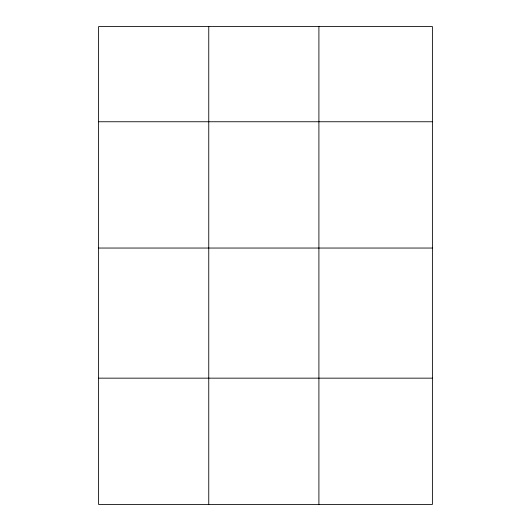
<?xml version="1.0" encoding="UTF-8"?>
<svg xmlns="http://www.w3.org/2000/svg" width="531" height="531" viewBox="0 0 531 531"><rect width="100%" height="100%" fill="white"/><g stroke="black" fill="none" stroke-linecap="round" stroke-linejoin="round"><path stroke-width="0.8" d="M432.393 248.043L432.393 26.55L98.607 26.55L98.607 504.45L432.393 504.45L432.393 248.043L98.607 248.043M98.607 121.752L432.393 121.752M98.607 378.158L432.393 378.158M318.905 26.55L318.905 504.45M208.756 26.55L208.756 504.45"/></g></svg>
